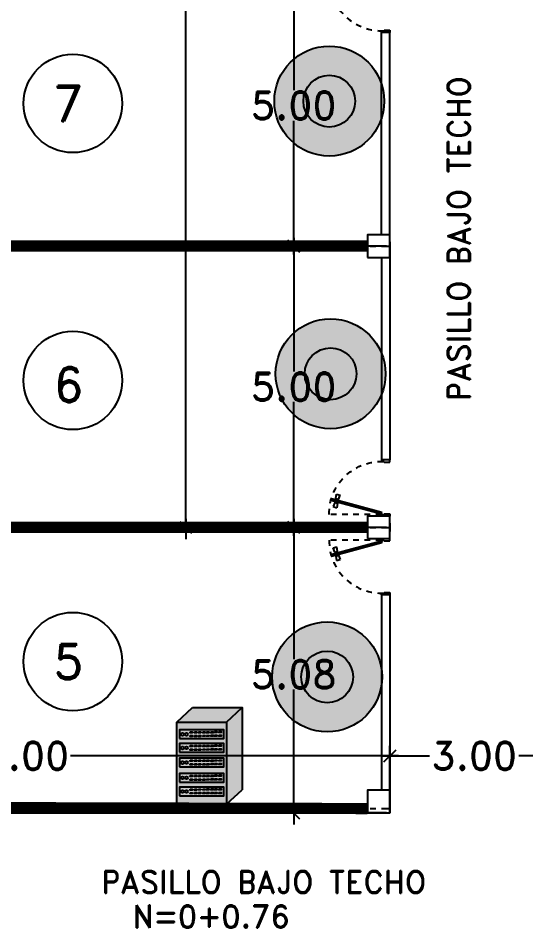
# Model space of a CAD drawing. Header units: millimetres. Extents: x 1590 to 1932, y -48 to 167.
# Drawn here: x 1639.13 to 1648.15, y 66.54 to 82.71 of the extents above; entities that cross this region are included whole.
import ezdxf
from ezdxf.enums import TextEntityAlignment as Align

# ---------------------------------------------------------------- set-up
doc = ezdxf.new("R2010")
doc.units = ezdxf.units.MM
doc.header["$LTSCALE"] = 0.1
doc.header["$MEASUREMENT"] = 0
doc.header["$PDMODE"] = 35
doc.header["$PDSIZE"] = 0.75
doc.linetypes.add('CENTERX2', pattern=[4, 2.5, -0.5, 0.5, -0.5])
doc.linetypes.add('HIDDEN2', pattern=[0.1875, 0.125, -0.0625])
doc.layers.get('0').update_dxf_attribs({"linetype": 'CONTINUOUS'})
doc.layers.get('DEFPOINTS').update_dxf_attribs({"linetype": 'CONTINUOUS'})
for name, color, linetype in [('CABLEADO', 172, 'CONTINUOUS'), ('CALLES', 3, 'CONTINUOUS'), ('CAMARAS', 253, 'CONTINUOUS'), ('PARED', 4, 'CONTINUOUS'), ("SW's", 250, 'CONTINUOUS'), ('TERRENO', 4, 'CONTINUOUS'), ('TEXT', 3, 'CONTINUOUS')]:
    doc.layers.add(name, color=color, linetype=linetype)
doc.styles.add('ROMAND', font='romand.shx')
doc.dimstyles.new('URBA', dxfattribs={"dimtxt": 20, "dimasz": 0.5, "dimexe": 1.25, "dimexo": 0.63, "dimgap": 0.63, "dimtad": 0, "dimtih": 1, "dimtoh": 1, "dimzin": 1, "dimdsep": 46, "dimtxsty": 'ROMAND', "dimcen": 2.5, "dimclrd": 1, "dimclre": 1, "dimclrt": 3, "dimadec": 0, "dimazin": 0, "dimtfac": 1, "dimtmove": 0, "dimatfit": 3, "dimfxl": 1, "dimtvp": 1, "dimtolj": 1, "dimtzin": 1, "dimarcsym": 0})

# ---------------------------------------------------------------- blocks, each defined once
blk = doc.blocks.new('P-GIRO-D')
at = {"color": 2}
for p, q in [((-0.281, 1.048), (-0.31, 1.041)), ((-0.31, 1.041), (-0.069, 0.142)), ((-0.281, 1.048), (-0.04, 0.15)), ((-0.239, 0.971), (-0.259, 0.966)), ((-0.242, 0.981), (-0.167, 1.011)), ((-0.242, 0.981), (-0.229, 0.933)), ((-0.167, 1.011), (-0.149, 0.944)), ((-0.31, 0.963), (-0.389, 0.952)), ((-0.389, 0.952), (-0.371, 0.884)), ((-0.297, 0.915), (-0.371, 0.884)), ((-0.31, 0.963), (-0.297, 0.915)), ((-0.288, 0.958), (-0.307, 0.953)), ((-0.28, 0.929), (-0.299, 0.924)), ((-0.232, 0.942), (-0.251, 0.937)), ((-0.229, 0.933), (-0.149, 0.944)), ((-1, 0.15), (-0.97, 0.15)), ((-0.96, 0), (-1, 0)), ((-0.97, 0.15), (-0.97, 0.1)), ((-0.97, 0.1), (-0.96, 0.1)), ((-0.96, 0.1), (-0.96, 0)), ((-0.04, 0.15), (-0.069, 0.142)), ((-0.04, 0.1), (-0.04, 0)), ((-0.03, 0.1), (-0.04, 0.1)), ((-0.04, 0), (0, 0)), ((-0.03, 0.15), (-0.03, 0.1)), ((0, 0.15), (-0.03, 0.15))]:
    blk.add_line(p, q, dxfattribs=at)
at = {"color": 1, "linetype": 'HIDDEN2'}
blk.add_line((-0.03, 0.15), (-0.03, 1.08), dxfattribs=at)
blk.add_arc((-0.04, 0.15), 0.93, 89.3839, 180, dxfattribs=at)
blk = doc.blocks.new('UTP1$0$DIMBLOCK')
at = {"color": 1}
blk.add_line((-7.5, 0), (10.5, 0), dxfattribs=at)
at = {"color": 4}
blk.add_line((-5.25, -5.25), (5.25, 5.25), dxfattribs=at)
blk = doc.blocks.new('*D168')
at = {"layer": 'CALLES', "color": 1, "linetype": 'Continuous', "transparency": 16777216}
for p, q in [((1630.736, 68.649), (1630.736, 69.778)), ((1645.736, 68.649), (1645.736, 69.778)), ((1630.756, 69.598), (1638.064, 69.598)), ((1645.716, 69.598), (1640.056, 69.598))]:
    blk.add_line(p, q, dxfattribs=at)
at = {"layer": 'DEFPOINTS', "color": 0, "linetype": 'Continuous', "transparency": 16777216}
for p in [(1645.736, 69.598), (1630.736, 68.587), (1645.736, 68.587)]:
    blk.add_point(p, dxfattribs=at)
at = {"layer": 'CALLES', "color": 1, "linetype": 'Continuous', "transparency": 16777216, "xscale": 0.02, "yscale": 0.02, "zscale": 0.02, "rotation": 180}
blk.add_blockref('UTP1$0$DIMBLOCK', (1630.736, 69.598), dxfattribs=at)
at = {"layer": 'CALLES', "color": 1, "linetype": 'Continuous', "transparency": 16777216, "xscale": 0.02, "yscale": 0.02, "zscale": 0.02}
blk.add_blockref('UTP1$0$DIMBLOCK', (1645.736, 69.598), dxfattribs=at)
at = {"layer": 'CALLES', "color": 3, "linetype": 'Continuous', "transparency": 16777216, "insert": (1639.06, 69.598), "char_height": 0.5, "attachment_point": 5, "style": 'ROMAND'}
blk.add_mtext('\\A1;15.00', dxfattribs=at)
blk = doc.blocks.new('*D169')
at = {"layer": 'CALLES', "color": 1, "linetype": 'Continuous', "transparency": 16777216}
for p, q in [((1645.736, 68.649), (1645.736, 69.778)), ((1648.736, 69.66), (1648.736, 69.778)), ((1645.756, 69.598), (1646.442, 69.598)), ((1648.716, 69.598), (1648.03, 69.598))]:
    blk.add_line(p, q, dxfattribs=at)
at = {"layer": 'DEFPOINTS', "color": 0, "linetype": 'Continuous', "transparency": 16777216}
for p in [(1648.736, 69.598), (1648.736, 69.598), (1645.736, 68.587)]:
    blk.add_point(p, dxfattribs=at)
at = {"layer": 'CALLES', "color": 1, "linetype": 'Continuous', "transparency": 16777216, "xscale": 0.02, "yscale": 0.02, "zscale": 0.02, "rotation": 180}
blk.add_blockref('UTP1$0$DIMBLOCK', (1645.736, 69.598), dxfattribs=at)
at = {"layer": 'CALLES', "color": 1, "linetype": 'Continuous', "transparency": 16777216, "xscale": 0.02, "yscale": 0.02, "zscale": 0.02}
blk.add_blockref('UTP1$0$DIMBLOCK', (1648.736, 69.598), dxfattribs=at)
at = {"layer": 'CALLES', "color": 3, "linetype": 'Continuous', "transparency": 16777216, "insert": (1647.236, 69.598), "char_height": 0.5, "attachment_point": 5, "style": 'ROMAND'}
blk.add_mtext('\\A1;3.00', dxfattribs=at)
blk = doc.blocks.new('*D197')
at = {"layer": 'CALLES', "color": 1, "linetype": 'Continuous', "transparency": 16777216}
for p, q in [((1645.673, 73.662), (1643.846, 73.662)), ((1644.026, 73.642), (1644.026, 71.318)), ((1644.026, 68.607), (1644.026, 70.778)), ((1645.673, 68.587), (1643.846, 68.587))]:
    blk.add_line(p, q, dxfattribs=at)
at = {"layer": 'DEFPOINTS', "color": 0, "linetype": 'Continuous', "transparency": 16777216}
for p in [(1644.026, 73.662), (1645.736, 73.662), (1645.736, 68.587)]:
    blk.add_point(p, dxfattribs=at)
at = {"layer": 'CALLES', "color": 1, "linetype": 'Continuous', "transparency": 16777216, "xscale": 0.02, "yscale": 0.02, "zscale": 0.02}
for p, rotation in [((1644.026, 73.662), 90), ((1644.026, 68.587), 270)]:
    blk.add_blockref('UTP1$0$DIMBLOCK', p, dxfattribs=dict(at, rotation=rotation))
at = {"layer": 'CALLES', "color": 3, "linetype": 'Continuous', "transparency": 16777216, "insert": (1644.026, 71.048), "char_height": 0.5, "attachment_point": 5, "style": 'ROMAND'}
blk.add_mtext('\\A1;5.08', dxfattribs=at)
blk = doc.blocks.new('*D198')
at = {"layer": 'CALLES', "color": 1, "linetype": 'Continuous', "transparency": 16777216}
for p, q in [((1645.673, 78.662), (1643.846, 78.662)), ((1644.026, 78.642), (1644.026, 76.432)), ((1644.026, 73.682), (1644.026, 75.892)), ((1645.673, 73.662), (1643.846, 73.662))]:
    blk.add_line(p, q, dxfattribs=at)
at = {"layer": 'DEFPOINTS', "color": 0, "linetype": 'Continuous', "transparency": 16777216}
for p in [(1644.026, 78.662), (1645.736, 78.662), (1645.736, 73.662)]:
    blk.add_point(p, dxfattribs=at)
at = {"layer": 'CALLES', "color": 1, "linetype": 'Continuous', "transparency": 16777216, "xscale": 0.02, "yscale": 0.02, "zscale": 0.02}
for p, rotation in [((1644.026, 78.662), 90), ((1644.026, 73.662), 270)]:
    blk.add_blockref('UTP1$0$DIMBLOCK', p, dxfattribs=dict(at, rotation=rotation))
at = {"layer": 'CALLES', "color": 3, "linetype": 'Continuous', "transparency": 16777216, "insert": (1644.026, 76.162), "char_height": 0.5, "attachment_point": 5, "style": 'ROMAND'}
blk.add_mtext('\\A1;5.00', dxfattribs=at)
blk = doc.blocks.new('*D199')
at = {"layer": 'CALLES', "color": 1, "linetype": 'Continuous', "transparency": 16777216}
for p, q in [((1645.673, 83.662), (1643.846, 83.662)), ((1644.026, 83.642), (1644.026, 81.432)), ((1644.026, 78.682), (1644.026, 80.892)), ((1645.673, 78.662), (1643.846, 78.662))]:
    blk.add_line(p, q, dxfattribs=at)
at = {"layer": 'DEFPOINTS', "color": 0, "linetype": 'Continuous', "transparency": 16777216}
for p in [(1644.026, 83.662), (1645.736, 83.662), (1645.736, 78.662)]:
    blk.add_point(p, dxfattribs=at)
at = {"layer": 'CALLES', "color": 1, "linetype": 'Continuous', "transparency": 16777216, "xscale": 0.02, "yscale": 0.02, "zscale": 0.02}
for p, rotation in [((1644.026, 83.662), 90), ((1644.026, 78.662), 270)]:
    blk.add_blockref('UTP1$0$DIMBLOCK', p, dxfattribs=dict(at, rotation=rotation))
at = {"layer": 'CALLES', "color": 3, "linetype": 'Continuous', "transparency": 16777216, "insert": (1644.026, 81.162), "char_height": 0.5, "attachment_point": 5, "style": 'ROMAND'}
blk.add_mtext('\\A1;5.00', dxfattribs=at)
blk = doc.blocks.new('*D350')
at = {"color": 1, "linetype": 'Continuous', "transparency": 16777216}
for p, q in [((1645.611, 98.662), (1641.926, 98.662)), ((1642.106, 98.642), (1642.106, 89.98)), ((1642.106, 73.682), (1642.106, 84.583)), ((1645.611, 73.662), (1641.926, 73.662))]:
    blk.add_line(p, q, dxfattribs=at)
at = {"layer": 'DEFPOINTS', "color": 0, "linetype": 'Continuous', "transparency": 16777216}
for p in [(1642.106, 98.662), (1645.673, 98.662), (1645.673, 73.662)]:
    blk.add_point(p, dxfattribs=at)
at = {"color": 1, "linetype": 'Continuous', "transparency": 16777216, "xscale": 0.02, "yscale": 0.02, "zscale": 0.02}
for p, rotation in [((1642.106, 98.662), 90), ((1642.106, 73.662), 270)]:
    blk.add_blockref('UTP1$0$DIMBLOCK', p, dxfattribs=dict(at, rotation=rotation))
at = {"color": 3, "linetype": 'Continuous', "transparency": 16777216, "insert": (1642.106, 87.281), "char_height": 0.5, "attachment_point": 5, "rotation": 90, "style": 'ROMAND'}
blk.add_mtext('\\A1;POLIGONO "C"', dxfattribs=at)
blk = doc.blocks.new('cams')
at = {"layer": 'CAMARAS', "linetype": 'Continuous', "true_color": 0xffffff}
h = blk.add_hatch(color=7, dxfattribs=at)
h.dxf.hatch_style = 1
h.paths.add_polyline_path([(-0.977, 0, 1), (0.977, 0, 1)])
h.paths.add_polyline_path([(0.46, 0, -1), (-0.46, 0, -1)], flags=16)
at = {"layer": 'CAMARAS', "linetype": 'Continuous', "true_color": 0x939598}
h = blk.add_hatch(color=252, dxfattribs=at)
h.dxf.hatch_style = 1
h.paths.add_polyline_path([(-0.46, 0, 1), (0.46, 0, 1)])
at = {"layer": 'CAMARAS', "color": 0, "linetype": 'Continuous'}
for radius in [0.977, 0.977, 0.977, 0.46]:
    blk.add_circle((0, 0), radius, dxfattribs=at)
blk = doc.blocks.new("Sw's")
at = {"layer": "SW's", "linetype": 'Continuous'}
h = blk.add_hatch(color=256, dxfattribs=at)
h.set_gradient(color1=(215, 235, 210), color2=(128, 128, 128), tint=1)
h.paths.add_polyline_path([(0.279, 0.256), (-0.605, 0.256), (-0.884, 0), (0, 0)])
h.paths.add_polyline_path([(0.279, 0.256), (0, 0), (0, -1.463), (0.279, -1.208)])
h = blk.add_hatch(color=256, dxfattribs=at)
h.set_gradient(color1=(192, 192, 192), color2=(99, 100, 102), tint=1)
h.paths.add_polyline_path([(-0.884, 0), (-0.884, -1.463), (0, -1.463), (0, 0)])
h.paths.add_polyline_path([(-0.05, -0.14), (-0.05, -0.293), (-0.838, -0.293), (-0.838, -0.14)], flags=16)
h.paths.add_polyline_path([(-0.761, -0.218, -1), (-0.81, -0.218, -1)], flags=0)
h.paths.add_polyline_path([(-0.689, -0.218, -1), (-0.737, -0.218, -1)], flags=0)
h.paths.add_polyline_path([(-0.65, -0.175), (-0.612, -0.175), (-0.612, -0.192), (-0.65, -0.192)], flags=0)
h.paths.add_polyline_path([(-0.65, -0.239), (-0.612, -0.239), (-0.612, -0.256), (-0.65, -0.256)], flags=0)
h.paths.add_polyline_path([(-0.573, -0.175), (-0.535, -0.175), (-0.535, -0.192), (-0.573, -0.192)], flags=0)
h.paths.add_polyline_path([(-0.573, -0.238), (-0.535, -0.238), (-0.535, -0.255), (-0.573, -0.255)], flags=0)
h.paths.add_polyline_path([(-0.5, -0.174), (-0.462, -0.174), (-0.462, -0.191), (-0.5, -0.191)], flags=0)
h.paths.add_polyline_path([(-0.05, -0.383), (-0.05, -0.536), (-0.838, -0.536), (-0.838, -0.383)], flags=16)
h.paths.add_polyline_path([(-0.5, -0.238), (-0.462, -0.238), (-0.462, -0.255), (-0.5, -0.255)], flags=0)
h.paths.add_polyline_path([(-0.761, -0.461, -1), (-0.81, -0.461, -1)], flags=0)
h.paths.add_polyline_path([(-0.689, -0.46, -1), (-0.737, -0.46, -1)], flags=0)
h.paths.add_polyline_path([(-0.65, -0.418), (-0.612, -0.418), (-0.612, -0.435), (-0.65, -0.435)], flags=0)
h.paths.add_polyline_path([(-0.423, -0.174), (-0.385, -0.174), (-0.385, -0.191), (-0.423, -0.191)], flags=0)
h.paths.add_polyline_path([(-0.423, -0.237), (-0.385, -0.237), (-0.385, -0.254), (-0.423, -0.254)], flags=0)
h.paths.add_polyline_path([(-0.573, -0.418), (-0.535, -0.418), (-0.535, -0.435), (-0.573, -0.435)], flags=0)
h.paths.add_polyline_path([(-0.65, -0.482), (-0.612, -0.482), (-0.612, -0.499), (-0.65, -0.499)], flags=0)
h.paths.add_polyline_path([(-0.357, -0.173), (-0.318, -0.173), (-0.318, -0.19), (-0.357, -0.19)], flags=0)
h.paths.add_polyline_path([(-0.5, -0.417), (-0.462, -0.417), (-0.462, -0.434), (-0.5, -0.434)], flags=0)
h.paths.add_polyline_path([(-0.573, -0.481), (-0.535, -0.481), (-0.535, -0.498), (-0.573, -0.498)], flags=0)
h.paths.add_polyline_path([(-0.357, -0.237), (-0.318, -0.237), (-0.318, -0.254), (-0.357, -0.254)], flags=0)
h.paths.add_polyline_path([(-0.5, -0.481), (-0.462, -0.481), (-0.462, -0.498), (-0.5, -0.498)], flags=0)
h.paths.add_polyline_path([(-0.423, -0.417), (-0.385, -0.417), (-0.385, -0.434), (-0.423, -0.434)], flags=0)
h.paths.add_polyline_path([(-0.28, -0.173), (-0.241, -0.173), (-0.241, -0.19), (-0.28, -0.19)], flags=0)
h.paths.add_polyline_path([(-0.28, -0.236), (-0.241, -0.236), (-0.241, -0.253), (-0.28, -0.253)], flags=0)
h.paths.add_polyline_path([(-0.423, -0.48), (-0.385, -0.48), (-0.385, -0.497), (-0.423, -0.497)], flags=0)
h.paths.add_polyline_path([(-0.357, -0.415), (-0.318, -0.415), (-0.318, -0.433), (-0.357, -0.433)], flags=0)
h.paths.add_polyline_path([(-0.05, -0.644), (-0.05, -0.797), (-0.838, -0.797), (-0.838, -0.644)], flags=16)
h.paths.add_polyline_path([(-0.214, -0.171), (-0.176, -0.171), (-0.176, -0.188), (-0.214, -0.188)], flags=0)
h.paths.add_polyline_path([(-0.357, -0.48), (-0.318, -0.48), (-0.318, -0.497), (-0.357, -0.497)], flags=0)
h.paths.add_polyline_path([(-0.214, -0.235), (-0.176, -0.235), (-0.176, -0.252), (-0.214, -0.252)], flags=0)
h.paths.add_polyline_path([(-0.28, -0.416), (-0.241, -0.416), (-0.241, -0.433), (-0.28, -0.433)], flags=0)
h.paths.add_polyline_path([(-0.65, -0.679), (-0.612, -0.679), (-0.612, -0.696), (-0.65, -0.696)], flags=0)
h.paths.add_polyline_path([(-0.761, -0.722, -1), (-0.81, -0.722, -1)], flags=0)
h.paths.add_polyline_path([(-0.689, -0.721, -1), (-0.737, -0.721, -1)], flags=0)
h.paths.add_polyline_path([(-0.573, -0.679), (-0.535, -0.679), (-0.535, -0.696), (-0.573, -0.696)], flags=0)
h.paths.add_polyline_path([(-0.28, -0.479), (-0.241, -0.479), (-0.241, -0.496), (-0.28, -0.496)], flags=0)
h.paths.add_polyline_path([(-0.137, -0.171), (-0.099, -0.171), (-0.099, -0.188), (-0.137, -0.188)], flags=0)
h.paths.add_polyline_path([(-0.214, -0.414), (-0.176, -0.414), (-0.176, -0.431), (-0.214, -0.431)], flags=0)
h.paths.add_polyline_path([(-0.5, -0.678), (-0.462, -0.678), (-0.462, -0.695), (-0.5, -0.695)], flags=0)
h.paths.add_polyline_path([(-0.137, -0.234), (-0.099, -0.234), (-0.099, -0.252), (-0.137, -0.252)], flags=0)
h.paths.add_polyline_path([(-0.65, -0.743), (-0.612, -0.743), (-0.612, -0.76), (-0.65, -0.76)], flags=0)
h.paths.add_polyline_path([(-0.214, -0.478), (-0.176, -0.478), (-0.176, -0.495), (-0.214, -0.495)], flags=0)
h.paths.add_polyline_path([(-0.573, -0.742), (-0.535, -0.742), (-0.535, -0.759), (-0.573, -0.759)], flags=0)
h.paths.add_polyline_path([(-0.423, -0.678), (-0.385, -0.678), (-0.385, -0.695), (-0.423, -0.695)], flags=0)
h.paths.add_polyline_path([(-0.5, -0.742), (-0.462, -0.742), (-0.462, -0.759), (-0.5, -0.759)], flags=0)
h.paths.add_polyline_path([(-0.137, -0.414), (-0.099, -0.414), (-0.099, -0.431), (-0.137, -0.431)], flags=0)
h.paths.add_polyline_path([(-0.357, -0.677), (-0.318, -0.677), (-0.318, -0.694), (-0.357, -0.694)], flags=0)
h.paths.add_polyline_path([(-0.423, -0.741), (-0.385, -0.741), (-0.385, -0.758), (-0.423, -0.758)], flags=0)
h.paths.add_polyline_path([(-0.137, -0.477), (-0.099, -0.477), (-0.099, -0.494), (-0.137, -0.494)], flags=0)
h.paths.add_polyline_path([(-0.28, -0.677), (-0.241, -0.677), (-0.241, -0.694), (-0.28, -0.694)], flags=0)
h.paths.add_polyline_path([(-0.357, -0.741), (-0.318, -0.741), (-0.318, -0.758), (-0.357, -0.758)], flags=0)
h.paths.add_polyline_path([(-0.214, -0.675), (-0.176, -0.675), (-0.176, -0.692), (-0.214, -0.692)], flags=0)
h.paths.add_polyline_path([(-0.28, -0.74), (-0.241, -0.74), (-0.241, -0.757), (-0.28, -0.757)], flags=0)
h.paths.add_polyline_path([(-0.05, -0.916), (-0.05, -1.07), (-0.838, -1.07), (-0.838, -0.916)], flags=16)
h.paths.add_polyline_path([(-0.214, -0.739), (-0.176, -0.739), (-0.176, -0.756), (-0.214, -0.756)], flags=0)
h.paths.add_polyline_path([(-0.137, -0.675), (-0.099, -0.675), (-0.099, -0.692), (-0.137, -0.692)], flags=0)
h.paths.add_polyline_path([(-0.65, -0.951), (-0.612, -0.951), (-0.612, -0.968), (-0.65, -0.968)], flags=0)
h.paths.add_polyline_path([(-0.761, -0.994, -1), (-0.81, -0.994, -1)], flags=0)
h.paths.add_polyline_path([(-0.689, -0.994, -1), (-0.737, -0.994, -1)], flags=0)
h.paths.add_polyline_path([(-0.573, -0.951), (-0.535, -0.951), (-0.535, -0.968), (-0.573, -0.968)], flags=0)
h.paths.add_polyline_path([(-0.5, -0.95), (-0.462, -0.95), (-0.462, -0.967), (-0.5, -0.967)], flags=0)
h.paths.add_polyline_path([(-0.137, -0.738), (-0.099, -0.738), (-0.099, -0.755), (-0.137, -0.755)], flags=0)
h.paths.add_polyline_path([(-0.423, -0.95), (-0.385, -0.95), (-0.385, -0.967), (-0.423, -0.967)], flags=0)
h.paths.add_polyline_path([(-0.65, -1.015), (-0.612, -1.015), (-0.612, -1.032), (-0.65, -1.032)], flags=0)
h.paths.add_polyline_path([(-0.573, -1.014), (-0.535, -1.014), (-0.535, -1.031), (-0.573, -1.031)], flags=0)
h.paths.add_polyline_path([(-0.357, -0.949), (-0.318, -0.949), (-0.318, -0.966), (-0.357, -0.966)], flags=0)
h.paths.add_polyline_path([(-0.5, -1.014), (-0.462, -1.014), (-0.462, -1.031), (-0.5, -1.031)], flags=0)
h.paths.add_polyline_path([(-0.423, -1.013), (-0.385, -1.013), (-0.385, -1.031), (-0.423, -1.031)], flags=0)
h.paths.add_polyline_path([(-0.28, -0.949), (-0.241, -0.949), (-0.241, -0.966), (-0.28, -0.966)], flags=0)
h.paths.add_polyline_path([(-0.357, -1.013), (-0.318, -1.013), (-0.318, -1.03), (-0.357, -1.03)], flags=0)
h.paths.add_polyline_path([(-0.214, -0.947), (-0.176, -0.947), (-0.176, -0.964), (-0.214, -0.964)], flags=0)
h.paths.add_polyline_path([(-0.28, -1.012), (-0.241, -1.012), (-0.241, -1.029), (-0.28, -1.029)], flags=0)
h.paths.add_polyline_path([(-0.05, -1.157), (-0.05, -1.311), (-0.838, -1.311), (-0.838, -1.157)], flags=16)
h.paths.add_polyline_path([(-0.137, -0.947), (-0.099, -0.947), (-0.099, -0.965), (-0.137, -0.965)], flags=0)
h.paths.add_polyline_path([(-0.214, -1.011), (-0.176, -1.011), (-0.176, -1.028), (-0.214, -1.028)], flags=0)
h.paths.add_polyline_path([(-0.65, -1.192), (-0.612, -1.192), (-0.612, -1.209), (-0.65, -1.209)], flags=0)
h.paths.add_polyline_path([(-0.761, -1.235, -1), (-0.81, -1.235, -1)], flags=0)
h.paths.add_polyline_path([(-0.573, -1.192), (-0.535, -1.192), (-0.535, -1.209), (-0.573, -1.209)], flags=0)
h.paths.add_polyline_path([(-0.689, -1.235, -1), (-0.737, -1.235, -1)], flags=0)
h.paths.add_polyline_path([(-0.137, -1.011), (-0.099, -1.011), (-0.099, -1.028), (-0.137, -1.028)], flags=0)
h.paths.add_polyline_path([(-0.5, -1.191), (-0.462, -1.191), (-0.462, -1.208), (-0.5, -1.208)], flags=0)
h.paths.add_polyline_path([(-0.423, -1.191), (-0.385, -1.191), (-0.385, -1.208), (-0.423, -1.208)], flags=0)
h.paths.add_polyline_path([(-0.65, -1.256), (-0.612, -1.256), (-0.612, -1.273), (-0.65, -1.273)], flags=0)
h.paths.add_polyline_path([(-0.356, -1.19), (-0.318, -1.19), (-0.318, -1.207), (-0.356, -1.207)], flags=0)
h.paths.add_polyline_path([(-0.573, -1.255), (-0.535, -1.255), (-0.535, -1.272), (-0.573, -1.272)], flags=0)
h.paths.add_polyline_path([(-0.5, -1.255), (-0.462, -1.255), (-0.462, -1.272), (-0.5, -1.272)], flags=0)
h.paths.add_polyline_path([(-0.28, -1.19), (-0.241, -1.19), (-0.241, -1.207), (-0.28, -1.207)], flags=0)
h.paths.add_polyline_path([(-0.423, -1.254), (-0.385, -1.254), (-0.385, -1.272), (-0.423, -1.272)], flags=0)
h.paths.add_polyline_path([(-0.214, -1.188), (-0.176, -1.188), (-0.176, -1.205), (-0.214, -1.205)], flags=0)
h.paths.add_polyline_path([(-0.356, -1.254), (-0.318, -1.254), (-0.318, -1.271), (-0.356, -1.271)], flags=0)
h.paths.add_polyline_path([(-0.28, -1.253), (-0.241, -1.253), (-0.241, -1.27), (-0.28, -1.27)], flags=0)
h.paths.add_polyline_path([(-0.137, -1.189), (-0.099, -1.189), (-0.099, -1.206), (-0.137, -1.206)], flags=0)
h.paths.add_polyline_path([(-0.214, -1.252), (-0.176, -1.252), (-0.176, -1.269), (-0.214, -1.269)], flags=0)
h.paths.add_polyline_path([(-0.137, -1.252), (-0.099, -1.252), (-0.099, -1.269), (-0.137, -1.269)], flags=0)
at = {"layer": "SW's", "linetype": 'Continuous', "true_color": 0xadddf7}
h = blk.add_hatch(color=141, dxfattribs=at)
h.paths.add_polyline_path([(-0.838, -0.14), (-0.838, -0.293), (-0.05, -0.293), (-0.05, -0.14)])
h.paths.add_polyline_path([(-0.689, -0.218, -1), (-0.737, -0.218, -1)], flags=16)
h.paths.add_polyline_path([(-0.761, -0.218, -1), (-0.81, -0.218, -1)], flags=16)
h.paths.add_polyline_path([(-0.65, -0.175), (-0.612, -0.175), (-0.612, -0.192), (-0.65, -0.192)], flags=16)
h.paths.add_polyline_path([(-0.65, -0.239), (-0.612, -0.239), (-0.612, -0.256), (-0.65, -0.256)], flags=16)
h.paths.add_polyline_path([(-0.573, -0.175), (-0.535, -0.175), (-0.535, -0.192), (-0.573, -0.192)], flags=16)
h.paths.add_polyline_path([(-0.573, -0.238), (-0.535, -0.238), (-0.535, -0.255), (-0.573, -0.255)], flags=16)
h.paths.add_polyline_path([(-0.5, -0.174), (-0.462, -0.174), (-0.462, -0.191), (-0.5, -0.191)], flags=16)
h.paths.add_polyline_path([(-0.5, -0.238), (-0.462, -0.238), (-0.462, -0.255), (-0.5, -0.255)], flags=16)
h.paths.add_polyline_path([(-0.423, -0.174), (-0.385, -0.174), (-0.385, -0.191), (-0.423, -0.191)], flags=16)
h.paths.add_polyline_path([(-0.423, -0.237), (-0.385, -0.237), (-0.385, -0.254), (-0.423, -0.254)], flags=16)
h.paths.add_polyline_path([(-0.357, -0.173), (-0.318, -0.173), (-0.318, -0.19), (-0.357, -0.19)], flags=16)
h.paths.add_polyline_path([(-0.357, -0.237), (-0.318, -0.237), (-0.318, -0.254), (-0.357, -0.254)], flags=16)
h.paths.add_polyline_path([(-0.28, -0.173), (-0.241, -0.173), (-0.241, -0.19), (-0.28, -0.19)], flags=16)
h.paths.add_polyline_path([(-0.28, -0.236), (-0.241, -0.236), (-0.241, -0.253), (-0.28, -0.253)], flags=16)
h.paths.add_polyline_path([(-0.214, -0.171), (-0.176, -0.171), (-0.176, -0.188), (-0.214, -0.188)], flags=16)
h.paths.add_polyline_path([(-0.214, -0.235), (-0.176, -0.235), (-0.176, -0.252), (-0.214, -0.252)], flags=16)
h.paths.add_polyline_path([(-0.137, -0.171), (-0.099, -0.171), (-0.099, -0.188), (-0.137, -0.188)], flags=16)
h.paths.add_polyline_path([(-0.137, -0.234), (-0.099, -0.234), (-0.099, -0.252), (-0.137, -0.252)], flags=16)
h.paths.add_polyline_path([(-0.838, -0.383), (-0.838, -0.536), (-0.05, -0.536), (-0.05, -0.383)])
h.paths.add_polyline_path([(-0.689, -0.46, -1), (-0.737, -0.46, -1)], flags=16)
h.paths.add_polyline_path([(-0.65, -0.418), (-0.612, -0.418), (-0.612, -0.435), (-0.65, -0.435)], flags=16)
h.paths.add_polyline_path([(-0.65, -0.482), (-0.612, -0.482), (-0.612, -0.499), (-0.65, -0.499)], flags=16)
h.paths.add_polyline_path([(-0.761, -0.461, -1), (-0.81, -0.461, -1)], flags=16)
h.paths.add_polyline_path([(-0.573, -0.418), (-0.535, -0.418), (-0.535, -0.435), (-0.573, -0.435)], flags=16)
h.paths.add_polyline_path([(-0.573, -0.481), (-0.535, -0.481), (-0.535, -0.498), (-0.573, -0.498)], flags=16)
h.paths.add_polyline_path([(-0.5, -0.417), (-0.462, -0.417), (-0.462, -0.434), (-0.5, -0.434)], flags=16)
h.paths.add_polyline_path([(-0.5, -0.481), (-0.462, -0.481), (-0.462, -0.498), (-0.5, -0.498)], flags=16)
h.paths.add_polyline_path([(-0.423, -0.417), (-0.385, -0.417), (-0.385, -0.434), (-0.423, -0.434)], flags=16)
h.paths.add_polyline_path([(-0.423, -0.48), (-0.385, -0.48), (-0.385, -0.497), (-0.423, -0.497)], flags=16)
h.paths.add_polyline_path([(-0.357, -0.415), (-0.318, -0.415), (-0.318, -0.433), (-0.357, -0.433)], flags=16)
h.paths.add_polyline_path([(-0.357, -0.48), (-0.318, -0.48), (-0.318, -0.497), (-0.357, -0.497)], flags=16)
h.paths.add_polyline_path([(-0.28, -0.416), (-0.241, -0.416), (-0.241, -0.433), (-0.28, -0.433)], flags=16)
h.paths.add_polyline_path([(-0.28, -0.479), (-0.241, -0.479), (-0.241, -0.496), (-0.28, -0.496)], flags=16)
h.paths.add_polyline_path([(-0.214, -0.414), (-0.176, -0.414), (-0.176, -0.431), (-0.214, -0.431)], flags=16)
h.paths.add_polyline_path([(-0.214, -0.478), (-0.176, -0.478), (-0.176, -0.495), (-0.214, -0.495)], flags=16)
h.paths.add_polyline_path([(-0.137, -0.414), (-0.099, -0.414), (-0.099, -0.431), (-0.137, -0.431)], flags=16)
h.paths.add_polyline_path([(-0.137, -0.477), (-0.099, -0.477), (-0.099, -0.494), (-0.137, -0.494)], flags=16)
h.paths.add_polyline_path([(-0.838, -0.644), (-0.838, -0.797), (-0.05, -0.797), (-0.05, -0.644)])
h.paths.add_polyline_path([(-0.689, -0.721, -1), (-0.737, -0.721, -1)], flags=16)
h.paths.add_polyline_path([(-0.65, -0.679), (-0.612, -0.679), (-0.612, -0.696), (-0.65, -0.696)], flags=16)
h.paths.add_polyline_path([(-0.65, -0.743), (-0.612, -0.743), (-0.612, -0.76), (-0.65, -0.76)], flags=16)
h.paths.add_polyline_path([(-0.761, -0.722, -1), (-0.81, -0.722, -1)], flags=16)
h.paths.add_polyline_path([(-0.573, -0.679), (-0.535, -0.679), (-0.535, -0.696), (-0.573, -0.696)], flags=16)
h.paths.add_polyline_path([(-0.573, -0.742), (-0.535, -0.742), (-0.535, -0.759), (-0.573, -0.759)], flags=16)
h.paths.add_polyline_path([(-0.5, -0.678), (-0.462, -0.678), (-0.462, -0.695), (-0.5, -0.695)], flags=16)
h.paths.add_polyline_path([(-0.5, -0.742), (-0.462, -0.742), (-0.462, -0.759), (-0.5, -0.759)], flags=16)
h.paths.add_polyline_path([(-0.423, -0.678), (-0.385, -0.678), (-0.385, -0.695), (-0.423, -0.695)], flags=16)
h.paths.add_polyline_path([(-0.423, -0.741), (-0.385, -0.741), (-0.385, -0.758), (-0.423, -0.758)], flags=16)
h.paths.add_polyline_path([(-0.357, -0.677), (-0.318, -0.677), (-0.318, -0.694), (-0.357, -0.694)], flags=16)
h.paths.add_polyline_path([(-0.357, -0.741), (-0.318, -0.741), (-0.318, -0.758), (-0.357, -0.758)], flags=16)
h.paths.add_polyline_path([(-0.28, -0.677), (-0.241, -0.677), (-0.241, -0.694), (-0.28, -0.694)], flags=16)
h.paths.add_polyline_path([(-0.28, -0.74), (-0.241, -0.74), (-0.241, -0.757), (-0.28, -0.757)], flags=16)
h.paths.add_polyline_path([(-0.214, -0.675), (-0.176, -0.675), (-0.176, -0.692), (-0.214, -0.692)], flags=16)
h.paths.add_polyline_path([(-0.214, -0.739), (-0.176, -0.739), (-0.176, -0.756), (-0.214, -0.756)], flags=16)
h.paths.add_polyline_path([(-0.137, -0.675), (-0.099, -0.675), (-0.099, -0.692), (-0.137, -0.692)], flags=16)
h.paths.add_polyline_path([(-0.137, -0.738), (-0.099, -0.738), (-0.099, -0.755), (-0.137, -0.755)], flags=16)
h.paths.add_polyline_path([(-0.838, -0.916), (-0.838, -1.07), (-0.05, -1.07), (-0.05, -0.916)])
h.paths.add_polyline_path([(-0.65, -0.951), (-0.612, -0.951), (-0.612, -0.968), (-0.65, -0.968)], flags=16)
h.paths.add_polyline_path([(-0.689, -0.994, -1), (-0.737, -0.994, -1)], flags=16)
h.paths.add_polyline_path([(-0.65, -1.015), (-0.612, -1.015), (-0.612, -1.032), (-0.65, -1.032)], flags=16)
h.paths.add_polyline_path([(-0.573, -0.951), (-0.535, -0.951), (-0.535, -0.968), (-0.573, -0.968)], flags=16)
h.paths.add_polyline_path([(-0.761, -0.994, -1), (-0.81, -0.994, -1)], flags=16)
h.paths.add_polyline_path([(-0.573, -1.014), (-0.535, -1.014), (-0.535, -1.031), (-0.573, -1.031)], flags=16)
h.paths.add_polyline_path([(-0.5, -0.95), (-0.462, -0.95), (-0.462, -0.967), (-0.5, -0.967)], flags=16)
h.paths.add_polyline_path([(-0.5, -1.014), (-0.462, -1.014), (-0.462, -1.031), (-0.5, -1.031)], flags=16)
h.paths.add_polyline_path([(-0.423, -0.95), (-0.385, -0.95), (-0.385, -0.967), (-0.423, -0.967)], flags=16)
h.paths.add_polyline_path([(-0.423, -1.013), (-0.385, -1.013), (-0.385, -1.031), (-0.423, -1.031)], flags=16)
h.paths.add_polyline_path([(-0.357, -0.949), (-0.318, -0.949), (-0.318, -0.966), (-0.357, -0.966)], flags=16)
h.paths.add_polyline_path([(-0.357, -1.013), (-0.318, -1.013), (-0.318, -1.03), (-0.357, -1.03)], flags=16)
h.paths.add_polyline_path([(-0.28, -0.949), (-0.241, -0.949), (-0.241, -0.966), (-0.28, -0.966)], flags=16)
h.paths.add_polyline_path([(-0.28, -1.012), (-0.241, -1.012), (-0.241, -1.029), (-0.28, -1.029)], flags=16)
h.paths.add_polyline_path([(-0.214, -0.947), (-0.176, -0.947), (-0.176, -0.964), (-0.214, -0.964)], flags=16)
h.paths.add_polyline_path([(-0.214, -1.011), (-0.176, -1.011), (-0.176, -1.028), (-0.214, -1.028)], flags=16)
h.paths.add_polyline_path([(-0.137, -0.947), (-0.099, -0.947), (-0.099, -0.965), (-0.137, -0.965)], flags=16)
h.paths.add_polyline_path([(-0.137, -1.011), (-0.099, -1.011), (-0.099, -1.028), (-0.137, -1.028)], flags=16)
h.paths.add_polyline_path([(-0.838, -1.157), (-0.838, -1.311), (-0.05, -1.311), (-0.05, -1.157)])
h.paths.add_polyline_path([(-0.65, -1.192), (-0.612, -1.192), (-0.612, -1.209), (-0.65, -1.209)], flags=16)
h.paths.add_polyline_path([(-0.689, -1.235, -1), (-0.737, -1.235, -1)], flags=16)
h.paths.add_polyline_path([(-0.65, -1.256), (-0.612, -1.256), (-0.612, -1.273), (-0.65, -1.273)], flags=16)
h.paths.add_polyline_path([(-0.573, -1.192), (-0.535, -1.192), (-0.535, -1.209), (-0.573, -1.209)], flags=16)
h.paths.add_polyline_path([(-0.573, -1.255), (-0.535, -1.255), (-0.535, -1.272), (-0.573, -1.272)], flags=16)
h.paths.add_polyline_path([(-0.761, -1.235, -1), (-0.81, -1.235, -1)], flags=16)
h.paths.add_polyline_path([(-0.5, -1.191), (-0.462, -1.191), (-0.462, -1.208), (-0.5, -1.208)], flags=16)
h.paths.add_polyline_path([(-0.5, -1.255), (-0.462, -1.255), (-0.462, -1.272), (-0.5, -1.272)], flags=16)
h.paths.add_polyline_path([(-0.423, -1.191), (-0.385, -1.191), (-0.385, -1.208), (-0.423, -1.208)], flags=16)
h.paths.add_polyline_path([(-0.423, -1.254), (-0.385, -1.254), (-0.385, -1.272), (-0.423, -1.272)], flags=16)
h.paths.add_polyline_path([(-0.356, -1.19), (-0.318, -1.19), (-0.318, -1.207), (-0.356, -1.207)], flags=16)
h.paths.add_polyline_path([(-0.356, -1.254), (-0.318, -1.254), (-0.318, -1.271), (-0.356, -1.271)], flags=16)
h.paths.add_polyline_path([(-0.28, -1.19), (-0.241, -1.19), (-0.241, -1.207), (-0.28, -1.207)], flags=16)
h.paths.add_polyline_path([(-0.28, -1.253), (-0.241, -1.253), (-0.241, -1.27), (-0.28, -1.27)], flags=16)
h.paths.add_polyline_path([(-0.214, -1.188), (-0.176, -1.188), (-0.176, -1.205), (-0.214, -1.205)], flags=16)
h.paths.add_polyline_path([(-0.214, -1.252), (-0.176, -1.252), (-0.176, -1.269), (-0.214, -1.269)], flags=16)
h.paths.add_polyline_path([(-0.137, -1.189), (-0.099, -1.189), (-0.099, -1.206), (-0.137, -1.206)], flags=16)
h.paths.add_polyline_path([(-0.137, -1.252), (-0.099, -1.252), (-0.099, -1.269), (-0.137, -1.269)], flags=16)
at = {"layer": "SW's", "linetype": 'Continuous'}
for p, q in [((-0.884, 0), (-0.605, 0.256)), ((0, 0), (0.279, 0.256)), ((0, -1.463), (0.279, -1.208))]:
    blk.add_line(p, q, dxfattribs=at)
blk.add_lwpolyline([(-0.605, 0.256), (0.279, 0.256), (0.279, -1.208)], dxfattribs=at)
for points in [[(-0.884, 0), (0, 0), (0, -1.463), (-0.884, -1.463)], [(-0.838, -0.293), (-0.05, -0.293), (-0.05, -0.14), (-0.838, -0.14)], [(-0.65, -0.175), (-0.612, -0.175), (-0.612, -0.192), (-0.65, -0.192)], [(-0.65, -0.239), (-0.612, -0.239), (-0.612, -0.256), (-0.65, -0.256)], [(-0.573, -0.175), (-0.535, -0.175), (-0.535, -0.192), (-0.573, -0.192)], [(-0.573, -0.238), (-0.535, -0.238), (-0.535, -0.255), (-0.573, -0.255)], [(-0.5, -0.174), (-0.462, -0.174), (-0.462, -0.191), (-0.5, -0.191)], [(-0.5, -0.238), (-0.462, -0.238), (-0.462, -0.255), (-0.5, -0.255)], [(-0.423, -0.174), (-0.385, -0.174), (-0.385, -0.191), (-0.423, -0.191)], [(-0.423, -0.237), (-0.385, -0.237), (-0.385, -0.254), (-0.423, -0.254)], [(-0.357, -0.173), (-0.318, -0.173), (-0.318, -0.19), (-0.357, -0.19)], [(-0.357, -0.237), (-0.318, -0.237), (-0.318, -0.254), (-0.357, -0.254)], [(-0.28, -0.173), (-0.241, -0.173), (-0.241, -0.19), (-0.28, -0.19)], [(-0.28, -0.236), (-0.241, -0.236), (-0.241, -0.253), (-0.28, -0.253)], [(-0.214, -0.171), (-0.176, -0.171), (-0.176, -0.188), (-0.214, -0.188)], [(-0.214, -0.235), (-0.176, -0.235), (-0.176, -0.252), (-0.214, -0.252)], [(-0.137, -0.171), (-0.099, -0.171), (-0.099, -0.188), (-0.137, -0.188)], [(-0.137, -0.234), (-0.099, -0.234), (-0.099, -0.252), (-0.137, -0.252)], [(-0.838, -0.536), (-0.05, -0.536), (-0.05, -0.383), (-0.838, -0.383)], [(-0.65, -0.418), (-0.612, -0.418), (-0.612, -0.435), (-0.65, -0.435)], [(-0.65, -0.482), (-0.612, -0.482), (-0.612, -0.499), (-0.65, -0.499)], [(-0.573, -0.418), (-0.535, -0.418), (-0.535, -0.435), (-0.573, -0.435)], [(-0.573, -0.481), (-0.535, -0.481), (-0.535, -0.498), (-0.573, -0.498)], [(-0.5, -0.417), (-0.462, -0.417), (-0.462, -0.434), (-0.5, -0.434)], [(-0.5, -0.481), (-0.462, -0.481), (-0.462, -0.498), (-0.5, -0.498)], [(-0.423, -0.417), (-0.385, -0.417), (-0.385, -0.434), (-0.423, -0.434)], [(-0.423, -0.48), (-0.385, -0.48), (-0.385, -0.497), (-0.423, -0.497)], [(-0.357, -0.415), (-0.318, -0.415), (-0.318, -0.433), (-0.357, -0.433)], [(-0.357, -0.48), (-0.318, -0.48), (-0.318, -0.497), (-0.357, -0.497)], [(-0.28, -0.416), (-0.241, -0.416), (-0.241, -0.433), (-0.28, -0.433)], [(-0.28, -0.479), (-0.241, -0.479), (-0.241, -0.496), (-0.28, -0.496)], [(-0.214, -0.414), (-0.176, -0.414), (-0.176, -0.431), (-0.214, -0.431)], [(-0.214, -0.478), (-0.176, -0.478), (-0.176, -0.495), (-0.214, -0.495)], [(-0.137, -0.414), (-0.099, -0.414), (-0.099, -0.431), (-0.137, -0.431)], [(-0.137, -0.477), (-0.099, -0.477), (-0.099, -0.494), (-0.137, -0.494)], [(-0.838, -0.797), (-0.05, -0.797), (-0.05, -0.644), (-0.838, -0.644)], [(-0.65, -0.679), (-0.612, -0.679), (-0.612, -0.696), (-0.65, -0.696)], [(-0.65, -0.743), (-0.612, -0.743), (-0.612, -0.76), (-0.65, -0.76)], [(-0.573, -0.679), (-0.535, -0.679), (-0.535, -0.696), (-0.573, -0.696)], [(-0.573, -0.742), (-0.535, -0.742), (-0.535, -0.759), (-0.573, -0.759)], [(-0.5, -0.678), (-0.462, -0.678), (-0.462, -0.695), (-0.5, -0.695)], [(-0.5, -0.742), (-0.462, -0.742), (-0.462, -0.759), (-0.5, -0.759)], [(-0.423, -0.678), (-0.385, -0.678), (-0.385, -0.695), (-0.423, -0.695)], [(-0.423, -0.741), (-0.385, -0.741), (-0.385, -0.758), (-0.423, -0.758)], [(-0.357, -0.677), (-0.318, -0.677), (-0.318, -0.694), (-0.357, -0.694)], [(-0.357, -0.741), (-0.318, -0.741), (-0.318, -0.758), (-0.357, -0.758)], [(-0.28, -0.677), (-0.241, -0.677), (-0.241, -0.694), (-0.28, -0.694)], [(-0.28, -0.74), (-0.241, -0.74), (-0.241, -0.757), (-0.28, -0.757)], [(-0.214, -0.675), (-0.176, -0.675), (-0.176, -0.692), (-0.214, -0.692)], [(-0.214, -0.739), (-0.176, -0.739), (-0.176, -0.756), (-0.214, -0.756)], [(-0.137, -0.675), (-0.099, -0.675), (-0.099, -0.692), (-0.137, -0.692)], [(-0.137, -0.738), (-0.099, -0.738), (-0.099, -0.755), (-0.137, -0.755)], [(-0.838, -1.07), (-0.05, -1.07), (-0.05, -0.916), (-0.838, -0.916)], [(-0.65, -0.951), (-0.612, -0.951), (-0.612, -0.968), (-0.65, -0.968)], [(-0.573, -0.951), (-0.535, -0.951), (-0.535, -0.968), (-0.573, -0.968)], [(-0.5, -0.95), (-0.462, -0.95), (-0.462, -0.967), (-0.5, -0.967)], [(-0.423, -0.95), (-0.385, -0.95), (-0.385, -0.967), (-0.423, -0.967)], [(-0.357, -0.949), (-0.318, -0.949), (-0.318, -0.966), (-0.357, -0.966)], [(-0.28, -0.949), (-0.241, -0.949), (-0.241, -0.966), (-0.28, -0.966)], [(-0.214, -0.947), (-0.176, -0.947), (-0.176, -0.964), (-0.214, -0.964)], [(-0.137, -0.947), (-0.099, -0.947), (-0.099, -0.965), (-0.137, -0.965)], [(-0.65, -1.015), (-0.612, -1.015), (-0.612, -1.032), (-0.65, -1.032)], [(-0.573, -1.014), (-0.535, -1.014), (-0.535, -1.031), (-0.573, -1.031)], [(-0.5, -1.014), (-0.462, -1.014), (-0.462, -1.031), (-0.5, -1.031)], [(-0.423, -1.013), (-0.385, -1.013), (-0.385, -1.031), (-0.423, -1.031)], [(-0.357, -1.013), (-0.318, -1.013), (-0.318, -1.03), (-0.357, -1.03)], [(-0.28, -1.012), (-0.241, -1.012), (-0.241, -1.029), (-0.28, -1.029)], [(-0.214, -1.011), (-0.176, -1.011), (-0.176, -1.028), (-0.214, -1.028)], [(-0.137, -1.011), (-0.099, -1.011), (-0.099, -1.028), (-0.137, -1.028)], [(-0.838, -1.311), (-0.05, -1.311), (-0.05, -1.157), (-0.838, -1.157)], [(-0.65, -1.192), (-0.612, -1.192), (-0.612, -1.209), (-0.65, -1.209)], [(-0.65, -1.256), (-0.612, -1.256), (-0.612, -1.273), (-0.65, -1.273)], [(-0.573, -1.192), (-0.535, -1.192), (-0.535, -1.209), (-0.573, -1.209)], [(-0.573, -1.255), (-0.535, -1.255), (-0.535, -1.272), (-0.573, -1.272)], [(-0.5, -1.191), (-0.462, -1.191), (-0.462, -1.208), (-0.5, -1.208)], [(-0.5, -1.255), (-0.462, -1.255), (-0.462, -1.272), (-0.5, -1.272)], [(-0.423, -1.191), (-0.385, -1.191), (-0.385, -1.208), (-0.423, -1.208)], [(-0.423, -1.254), (-0.385, -1.254), (-0.385, -1.272), (-0.423, -1.272)], [(-0.356, -1.19), (-0.318, -1.19), (-0.318, -1.207), (-0.356, -1.207)], [(-0.356, -1.254), (-0.318, -1.254), (-0.318, -1.271), (-0.356, -1.271)], [(-0.28, -1.19), (-0.241, -1.19), (-0.241, -1.207), (-0.28, -1.207)], [(-0.28, -1.253), (-0.241, -1.253), (-0.241, -1.27), (-0.28, -1.27)], [(-0.214, -1.188), (-0.176, -1.188), (-0.176, -1.205), (-0.214, -1.205)], [(-0.214, -1.252), (-0.176, -1.252), (-0.176, -1.269), (-0.214, -1.269)], [(-0.137, -1.189), (-0.099, -1.189), (-0.099, -1.206), (-0.137, -1.206)], [(-0.137, -1.252), (-0.099, -1.252), (-0.099, -1.269), (-0.137, -1.269)]]:
    blk.add_lwpolyline(points, close=True, dxfattribs=at)
for centre in [(-0.786, -0.218), (-0.713, -0.218), (-0.786, -0.461), (-0.713, -0.46), (-0.786, -0.722), (-0.713, -0.721), (-0.786, -0.994), (-0.713, -0.994), (-0.786, -1.235), (-0.713, -1.235)]:
    blk.add_circle(centre, 0.0243, dxfattribs=at)

msp = doc.modelspace()

# ---------------------------------------------------------------- linework, layer by layer
at = {"color": 4, "linetype": 'Continuous'}
msp.add_line((1645.7358, 73.7369), (1645.7358, 73.5869), dxfattribs=at)
at = {"color": 2, "linetype": 'Continuous'}
for centre in [(1640.1006, 81.1994), (1640.1006, 76.2744), (1640.1006, 71.2744)]:
    msp.add_circle(centre, 0.8758, dxfattribs=at)
at = {"layer": 'CABLEADO', "linetype": 'Continuous', "const_width": 0.2}
for points in [[(1630.8178, 78.6619), (1645.3358, 78.6619)], [(1630.8189, 73.6619), (1645.3358, 73.6619)], [(1630.82, 68.6983), (1645.3358, 68.6619)]]:
    msp.add_lwpolyline(points, dxfattribs=at)
at = {"layer": 'CALLES', "color": 4, "linetype": 'Continuous'}
for points in [[(1645.3358, 78.4619), (1645.7358, 78.4619), (1645.7358, 78.8619), (1645.3358, 78.8619)], [(1645.3358, 73.4619), (1645.7358, 73.4619), (1645.7358, 73.8619), (1645.3358, 73.8619)], [(1645.3358, 68.5869), (1645.7358, 68.5869), (1645.7358, 68.9869), (1645.3358, 68.9869)]]:
    msp.add_lwpolyline(points, close=True, dxfattribs=at)
at = {"layer": 'PARED', "color": 8, "linetype": 'CENTERX2'}
for p, q in [((1630.7358, 78.6619), (1645.7358, 78.6619)), ((1630.7358, 73.6619), (1645.7358, 73.6619)), ((1630.7358, 68.6619), (1645.7358, 68.6619))]:
    msp.add_line(p, q, dxfattribs=at)
at = {"layer": 'PARED', "color": 3}
for p, q in [((1631.1358, 78.7369), (1645.3358, 78.7369)), ((1631.1358, 78.5869), (1645.3358, 78.5869)), ((1631.1358, 73.7369), (1645.3358, 73.7369)), ((1631.1358, 73.5869), (1645.3358, 73.5869)), ((1630.8858, 68.7369), (1645.3358, 68.7369)), ((1630.7358, 68.5869), (1645.7358, 68.5869))]:
    msp.add_line(p, q, dxfattribs=at)
at = {"layer": 'TERRENO', "color": 4, "linetype": 'Continuous'}
for p, q in [((1645.7358, 82.4611), (1645.5858, 82.4611)), ((1645.7375, 74.8626), (1645.5858, 74.8626)), ((1645.7375, 72.4619), (1645.5858, 72.4619))]:
    msp.add_line(p, q, dxfattribs=at)
at = {"layer": 'TERRENO', "color": 2, "linetype": 'Continuous'}
for p, q in [((1645.5858, 78.8619), (1645.5858, 82.4611)), ((1645.5858, 78.4619), (1645.5858, 74.8626)), ((1645.5858, 72.4619), (1645.5858, 68.9869))]:
    msp.add_line(p, q, dxfattribs=at)
at = {"layer": 'TERRENO', "color": 6, "linetype": 'Continuous'}
for p, q in [((1645.7358, 78.5869), (1645.7358, 82.4611)), ((1645.7358, 78.7369), (1645.7358, 74.8626)), ((1645.7358, 72.4619), (1645.7358, 68.5869))]:
    msp.add_line(p, q, dxfattribs=at)

# ---------------------------------------------------------------- block references
at = {"layer": 'CAMARAS', "color": 0, "linetype": 'Continuous'}
for p in [(1644.6585, 81.2395), (1644.6808, 76.3918), (1644.6205, 71.0023)]:
    msp.add_blockref('cams', p, dxfattribs=at)
at = {"layer": 'PARED', "rotation": 90}
for p in [(1645.7358, 83.4611), (1645.7358, 73.4619)]:
    msp.add_blockref('P-GIRO-D', p, dxfattribs=at)
at = {"layer": 'PARED', "xscale": -1, "rotation": 90}
msp.add_blockref('P-GIRO-D', (1645.7358, 73.8626), dxfattribs=at)
at = {"layer": "SW's", "linetype": 'Continuous'}
msp.add_blockref("Sw's", (1642.8329, 70.2003), dxfattribs=at)

# ---------------------------------------------------------------- texts
at = {"color": 2, "linetype": 'Continuous', "style": 'ROMAND'}
msp.add_text('N=0+0.76', height=0.4, dxfattribs=at).set_placement((1641.1614, 66.542))
at = {"layer": 'TEXT', "style": 'ROMAND'}
for s, p in [('7', (1639.7537, 80.8851)), ('6', (1639.7537, 75.8851)), ('5', (1639.7537, 70.9601))]:
    msp.add_text(s, height=0.625, dxfattribs=at).set_placement(p)
msp.add_text('PASILLO BAJO TECHO', height=0.4, rotation=90, dxfattribs=at).set_placement((1647.1604, 78.7943), align=Align.CENTER)
msp.add_text('PASILLO BAJO TECHO', height=0.4, dxfattribs=at).set_placement((1643.4929, 67.157), align=Align.CENTER)

# ---------------------------------------------------------------- dimensions: what is measured, and where the dimension line sits
at = {"color": 3, "linetype": 'Continuous'}
dim = msp.add_linear_dim(base=(1642.1065, 98.6619), p1=(1645.6733, 73.6619), p2=(1645.6733, 98.6619), angle=90, text='POLIGONO "C"', dimstyle='URBA', override={"dimtxt": 0.5, "dimasz": 0.02, "dimexe": 0.18, "dimexo": 0.0625, "dimgap": 0.02, "dimzin": 0, "dimblk1": 'UTP1$0$DIMBLOCK', "dimblk2": 'UTP1$0$DIMBLOCK', "dimsah": 1, "dimcen": 0.09, "dimtdec": 4, "dimtofl": 0, "dimtvp": 0, "dimtzin": 0}, dxfattribs=at)
dim.commit()
dim.dimension.update_dxf_attribs({"geometry": '*D350', "text_midpoint": (1642.1065, 87.2811), "dimtype": 160, "text_rotation": 90})
at = {"layer": 'CALLES', "color": 2, "linetype": 'Continuous'}
for base, p1, p2, picture, middle in [((1644.0262, 83.6619), (1645.7358, 78.6619), (1645.7358, 83.6619), '*D199', (1644.0262, 81.1619)), ((1644.0262, 78.6619), (1645.7358, 73.6619), (1645.7358, 78.6619), '*D198', (1644.0262, 76.1619))]:
    dim = msp.add_linear_dim(base=base, p1=p1, p2=p2, angle=90, dimstyle='URBA', override={"dimtxt": 0.5, "dimasz": 0.02, "dimexe": 0.18, "dimexo": 0.0625, "dimgap": 0.02, "dimzin": 0, "dimblk1": 'UTP1$0$DIMBLOCK', "dimblk2": 'UTP1$0$DIMBLOCK', "dimsah": 1, "dimcen": 0.09, "dimtdec": 4, "dimtofl": 0, "dimtmove": 1, "dimtvp": 0, "dimtzin": 0}, dxfattribs=at)
    dim.commit()
    dim.dimension.update_dxf_attribs({"geometry": picture, "text_midpoint": middle})
dim = msp.add_linear_dim(base=(1644.0262, 73.6619), p1=(1645.7358, 68.5869), p2=(1645.7358, 73.6619), angle=90, text='5.08', dimstyle='URBA', override={"dimtxt": 0.5, "dimasz": 0.02, "dimexe": 0.18, "dimexo": 0.0625, "dimgap": 0.02, "dimdec": 3, "dimzin": 0, "dimblk1": 'UTP1$0$DIMBLOCK', "dimblk2": 'UTP1$0$DIMBLOCK', "dimsah": 1, "dimcen": 0.09, "dimtdec": 4, "dimtofl": 0, "dimtvp": 0, "dimtzin": 0}, dxfattribs=at)
dim.commit()
dim.dimension.update_dxf_attribs({"geometry": '*D197', "text_midpoint": (1644.0262, 71.0477), "dimtype": 160})
dim = msp.add_linear_dim(base=(1645.7358, 69.5979), p1=(1630.7358, 68.5869), p2=(1645.7358, 68.5869), dimstyle='URBA', override={"dimtxt": 0.5, "dimasz": 0.02, "dimexe": 0.18, "dimexo": 0.0625, "dimgap": 0.02, "dimzin": 0, "dimblk1": 'UTP1$0$DIMBLOCK', "dimblk2": 'UTP1$0$DIMBLOCK', "dimsah": 1, "dimcen": 0.09, "dimtdec": 4, "dimtofl": 0, "dimtvp": 0, "dimtzin": 0}, dxfattribs=at)
dim.commit()
dim.dimension.update_dxf_attribs({"geometry": '*D168', "text_midpoint": (1639.0602, 69.5979), "dimtype": 160})
dim = msp.add_linear_dim(base=(1648.7358, 69.5979), p1=(1645.7358, 68.5869), p2=(1648.7358, 69.5979), dimstyle='URBA', override={"dimtxt": 0.5, "dimasz": 0.02, "dimexe": 0.18, "dimexo": 0.0625, "dimgap": 0.02, "dimzin": 0, "dimblk1": 'UTP1$0$DIMBLOCK', "dimblk2": 'UTP1$0$DIMBLOCK', "dimsah": 1, "dimcen": 0.09, "dimtdec": 4, "dimtofl": 0, "dimtmove": 1, "dimtvp": 0, "dimtzin": 0}, dxfattribs=at)
dim.commit()
dim.dimension.update_dxf_attribs({"geometry": '*D169', "text_midpoint": (1647.2358, 69.5979)})

doc.saveas('drawing.dxf')
